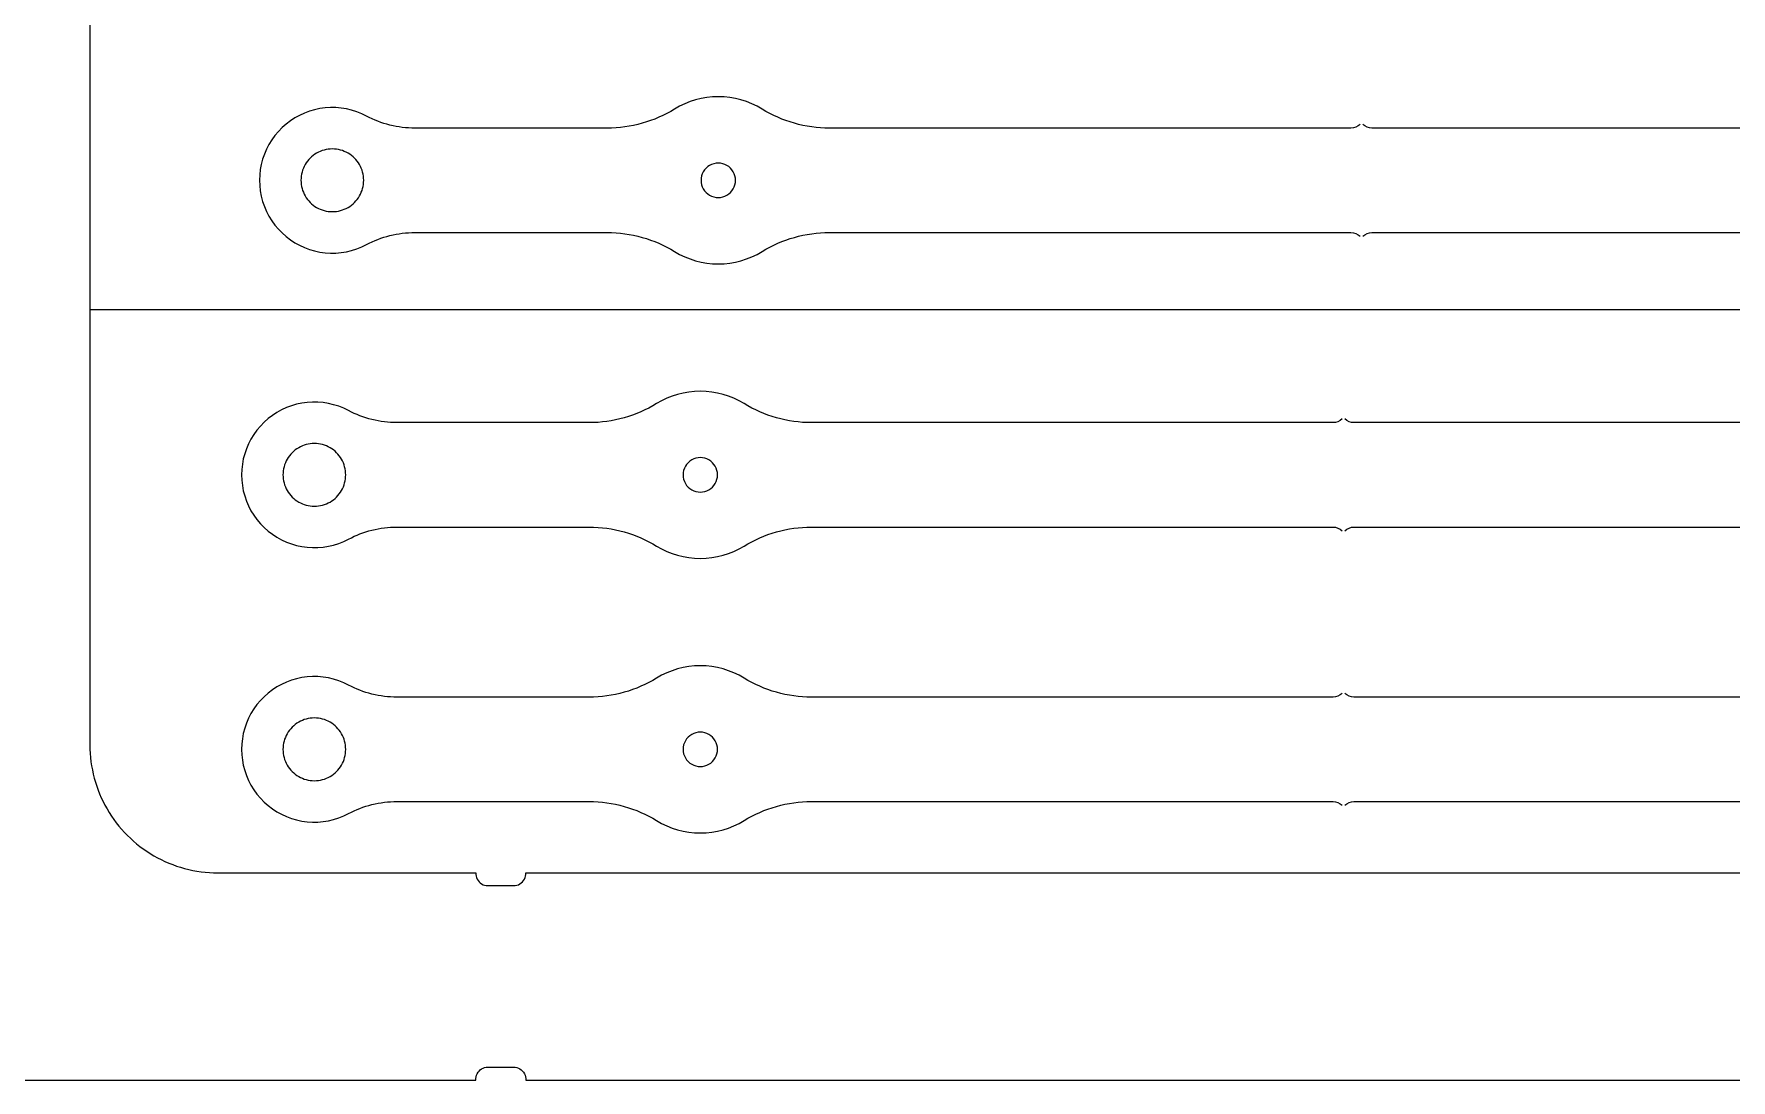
# Model space of a CAD drawing. Extents: x 3 to 438, y 6 to 391.
# Drawn here: x 174 to 305.9, y 15.6 to 97 of the extents above; entities that cross this region are included whole.
import ezdxf

# ---------------------------------------------------------------- set-up
doc = ezdxf.new("R2010")
doc.units = 0
doc.layers.get('0').update_dxf_attribs({"linetype": 'CONTINUOUS'})

msp = doc.modelspace()

# ---------------------------------------------------------------- linework, layer by layer
at = {"color": 0}
for p, q in [((178.363827, 161.54354), (178.363827, 41.70354)), ((218.575201, 89.681643), (203.625367, 89.681643)), ((276.396171, 89.681643), (235.845568, 89.681643)), ((320.316822, 89.681643), (278.024598, 89.681643)), ((203.625367, 81.561643), (218.575201, 81.561643)), ((235.845568, 81.561643), (276.396171, 81.561643)), ((278.024598, 81.561643), (320.316822, 81.561643)), ((178.418107, 75.574221), (378.301083, 75.574221)), ((217.17886, 66.773573), (202.229027, 66.773573)), ((274.999831, 66.773573), (234.449228, 66.773573)), ((318.920482, 66.773573), (276.628258, 66.773573)), ((202.229027, 58.653573), (217.17886, 58.653573)), ((234.449228, 58.653573), (274.999831, 58.653573)), ((276.628258, 58.653573), (318.920482, 58.653573)), ((217.17886, 45.42599), (202.229027, 45.42599)), ((274.999831, 45.42599), (234.449228, 45.42599)), ((318.920482, 45.42599), (276.628258, 45.42599)), ((202.229027, 37.30599), (217.17886, 37.30599)), ((234.449228, 37.30599), (274.999831, 37.30599)), ((276.628258, 37.30599), (318.920482, 37.30599)), ((188.303827, 31.76354), (208.365743, 31.76354)), ((212.24191, 31.76354), (344.365743, 31.76354)), ((209.303827, 30.76354), (211.303827, 30.76354)), ((209.303827, 16.64354), (211.303827, 16.64354)), ((112.74191, 15.64354), (208.365743, 15.64354)), ((212.24191, 15.64354), (344.365743, 15.64354))]:
    msp.add_line(p, q, dxfattribs=at)
for points in [[(196.647498, 91.253584), (195.542172, 91.144831), (194.472798, 90.700438), (193.61594, 89.993779)], [(199.868423, 90.618685), (198.888656, 91.141783), (197.752484, 91.365741), (196.647498, 91.253584)], [(223.808645, 91.160431), (222.245007, 90.197364), (220.411626, 89.679314), (218.575201, 89.681643)], [(227.210384, 92.121643), (226.016708, 92.123157), (224.82501, 91.786425), (223.808645, 91.160431)], [(230.612124, 91.160431), (229.595759, 91.786425), (228.404061, 92.123157), (227.210384, 92.121643)], [(235.845568, 89.681643), (234.009143, 89.679314), (232.175762, 90.197364), (230.612124, 91.160431)], [(193.61594, 89.993779), (192.756909, 89.289762), (192.114094, 88.326521), (191.793629, 87.263094)], [(203.625367, 89.681643), (202.321515, 89.68048), (201.019008, 90.005346), (199.868423, 90.618685)], [(277.103278, 89.974536), (276.918604, 89.788541), (276.658274, 89.680709), (276.396171, 89.681643)], [(278.024598, 89.681643), (277.762495, 89.680709), (277.502165, 89.788541), (277.317491, 89.974536)], [(191.793629, 87.263094), (191.46989, 86.200661), (191.46989, 85.042625), (191.793629, 83.980191)], [(195.991346, 87.733079), (195.622513, 87.52067), (195.311357, 87.209514), (195.098949, 86.840681)], [(197.210384, 88.059719), (196.784761, 88.060184), (196.359714, 87.946293), (195.991346, 87.733079)], [(198.429423, 87.733079), (198.061054, 87.946293), (197.636008, 88.060184), (197.210384, 88.059719)], [(199.32182, 86.840681), (199.109411, 87.209514), (198.798256, 87.52067), (198.429423, 87.733079)], [(195.098949, 86.840681), (194.885734, 86.472313), (194.771843, 86.047266), (194.772308, 85.621643)], [(199.648461, 85.621643), (199.648926, 86.047266), (199.535035, 86.472313), (199.32182, 86.840681)], [(226.04991, 86.291643), (225.932725, 86.089183), (225.870129, 85.855571), (225.870384, 85.621643)], [(226.540384, 86.782117), (226.337669, 86.665374), (226.166653, 86.494359), (226.04991, 86.291643)], [(227.210384, 86.961643), (226.976456, 86.961899), (226.742845, 86.899303), (226.540384, 86.782117)], [(227.880384, 86.782117), (227.677924, 86.899303), (227.444313, 86.961899), (227.210384, 86.961643)], [(228.370858, 86.291643), (228.254116, 86.494359), (228.0831, 86.665374), (227.880384, 86.782117)], [(228.550384, 85.621643), (228.55064, 85.855571), (228.488044, 86.089183), (228.370858, 86.291643)], [(194.772308, 85.621643), (194.771843, 85.19602), (194.885734, 84.770973), (195.098949, 84.402605)], [(199.32182, 84.402605), (199.535035, 84.770973), (199.648926, 85.19602), (199.648461, 85.621643)], [(225.870384, 85.621643), (225.870129, 85.387715), (225.932725, 85.154103), (226.04991, 84.951643)], [(226.04991, 84.951643), (226.166653, 84.748927), (226.337669, 84.577912), (226.540384, 84.461169)], [(226.540384, 84.461169), (226.742845, 84.343983), (226.976456, 84.281387), (227.210384, 84.281643)], [(227.210384, 84.281643), (227.444313, 84.281387), (227.677924, 84.343983), (227.880384, 84.461169)], [(227.880384, 84.461169), (228.0831, 84.577912), (228.254116, 84.748927), (228.370858, 84.951643)], [(228.370858, 84.951643), (228.488044, 85.154103), (228.55064, 85.387715), (228.550384, 85.621643)], [(191.793629, 83.980191), (192.114094, 82.916765), (192.756909, 81.953524), (193.61594, 81.249507)], [(195.098949, 84.402605), (195.311357, 84.033772), (195.622513, 83.722616), (195.991346, 83.510207)], [(195.991346, 83.510207), (196.359714, 83.296993), (196.784761, 83.183102), (197.210384, 83.183567)], [(197.210384, 83.183567), (197.636008, 83.183102), (198.061054, 83.296993), (198.429423, 83.510207)], [(198.429423, 83.510207), (198.798256, 83.722616), (199.109411, 84.033772), (199.32182, 84.402605)], [(193.61594, 81.249507), (194.472798, 80.542848), (195.542172, 80.098455), (196.647498, 79.989702)], [(196.647498, 79.989702), (197.752484, 79.877545), (198.888656, 80.101503), (199.868423, 80.624601)], [(199.868423, 80.624601), (201.019008, 81.23794), (202.321515, 81.562806), (203.625367, 81.561643)], [(218.575201, 81.561643), (220.411626, 81.563972), (222.245007, 81.045922), (223.808645, 80.082855)], [(230.612124, 80.082855), (232.175762, 81.045922), (234.009143, 81.563972), (235.845568, 81.561643)], [(276.396171, 81.561643), (276.658274, 81.562577), (276.918604, 81.454745), (277.103278, 81.26875)], [(277.317491, 81.26875), (277.502165, 81.454745), (277.762495, 81.562577), (278.024598, 81.561643)], [(223.808645, 80.082855), (224.82501, 79.456861), (226.016708, 79.120129), (227.210384, 79.121643)], [(227.210384, 79.121643), (228.404061, 79.120129), (229.595759, 79.456861), (230.612124, 80.082855)], [(225.814044, 69.213573), (224.620368, 69.215087), (223.42867, 68.878355), (222.412305, 68.252361)], [(229.215783, 68.252361), (228.199418, 68.878355), (227.00772, 69.215087), (225.814044, 69.213573)], [(195.251157, 68.345514), (194.145831, 68.236761), (193.076458, 67.792368), (192.2196, 67.085709)], [(198.472082, 67.710616), (197.492316, 68.233713), (196.356143, 68.457672), (195.251157, 68.345514)], [(202.229027, 66.773573), (200.925175, 66.77241), (199.622667, 67.097276), (198.472082, 67.710616)], [(222.412305, 68.252361), (220.848667, 67.289294), (219.015285, 66.771245), (217.17886, 66.773573)], [(234.449228, 66.773573), (232.612803, 66.771245), (230.779421, 67.289294), (229.215783, 68.252361)], [(192.2196, 67.085709), (191.360569, 66.381692), (190.717754, 65.418451), (190.397289, 64.355025)], [(275.706937, 67.066467), (275.522263, 66.880471), (275.261933, 66.772639), (274.999831, 66.773573)], [(276.628258, 66.773573), (276.366155, 66.772639), (276.105825, 66.880471), (275.921151, 67.066467)], [(194.595006, 64.825009), (194.226173, 64.6126), (193.915017, 64.301445), (193.702608, 63.932611)], [(195.814044, 65.151649), (195.388421, 65.152115), (194.963374, 65.038224), (194.595006, 64.825009)], [(197.033082, 64.825009), (196.664714, 65.038224), (196.239667, 65.152115), (195.814044, 65.151649)], [(197.92548, 63.932611), (197.713071, 64.301445), (197.401915, 64.6126), (197.033082, 64.825009)], [(190.397289, 64.355025), (190.07355, 63.292591), (190.07355, 62.134556), (190.397289, 61.072122)], [(193.702608, 63.932611), (193.489394, 63.564243), (193.375503, 63.139197), (193.375968, 62.713573)], [(198.25212, 62.713573), (198.252585, 63.139197), (198.138694, 63.564243), (197.92548, 63.932611)], [(224.65357, 63.383573), (224.536384, 63.181113), (224.473789, 62.947502), (224.474044, 62.713573)], [(225.144044, 63.874047), (224.941328, 63.757304), (224.770313, 63.586289), (224.65357, 63.383573)], [(225.814044, 64.053573), (225.580116, 64.053829), (225.346504, 63.991233), (225.144044, 63.874047)], [(226.484044, 63.874047), (226.281584, 63.991233), (226.047973, 64.053829), (225.814044, 64.053573)], [(226.974518, 63.383573), (226.857775, 63.586289), (226.68676, 63.757304), (226.484044, 63.874047)], [(227.154044, 62.713573), (227.1543, 62.947502), (227.091704, 63.181113), (226.974518, 63.383573)], [(193.375968, 62.713573), (193.375503, 62.28795), (193.489394, 61.862903), (193.702608, 61.494535)], [(197.92548, 61.494535), (198.138694, 61.862903), (198.252585, 62.28795), (198.25212, 62.713573)], [(224.474044, 62.713573), (224.473789, 62.479645), (224.536384, 62.246033), (224.65357, 62.043573)], [(224.65357, 62.043573), (224.770313, 61.840858), (224.941328, 61.669842), (225.144044, 61.553099)], [(226.484044, 61.553099), (226.68676, 61.669842), (226.857775, 61.840858), (226.974518, 62.043573)], [(226.974518, 62.043573), (227.091704, 62.246033), (227.1543, 62.479645), (227.154044, 62.713573)], [(190.397289, 61.072122), (190.717754, 60.008696), (191.360569, 59.045454), (192.2196, 58.341438)], [(193.702608, 61.494535), (193.915017, 61.125702), (194.226173, 60.814546), (194.595006, 60.602137)], [(197.033082, 60.602137), (197.401915, 60.814546), (197.713071, 61.125702), (197.92548, 61.494535)], [(225.144044, 61.553099), (225.346504, 61.435914), (225.580116, 61.373318), (225.814044, 61.373573)], [(225.814044, 61.373573), (226.047973, 61.373318), (226.281584, 61.435914), (226.484044, 61.553099)], [(194.595006, 60.602137), (194.963374, 60.388923), (195.388421, 60.275032), (195.814044, 60.275497)], [(195.814044, 60.275497), (196.239667, 60.275032), (196.664714, 60.388923), (197.033082, 60.602137)], [(192.2196, 58.341438), (193.076458, 57.634778), (194.145831, 57.190385), (195.251157, 57.081632)], [(198.472082, 57.716531), (199.622667, 58.32987), (200.925175, 58.654737), (202.229027, 58.653573)], [(217.17886, 58.653573), (219.015285, 58.655902), (220.848667, 58.137853), (222.412305, 57.174785)], [(229.215783, 57.174785), (230.779421, 58.137853), (232.612803, 58.655902), (234.449228, 58.653573)], [(274.999831, 58.653573), (275.261933, 58.654508), (275.522263, 58.546676), (275.706937, 58.36068)], [(275.921151, 58.36068), (276.105825, 58.546676), (276.366155, 58.654508), (276.628258, 58.653573)], [(195.251157, 57.081632), (196.356143, 56.969475), (197.492316, 57.193434), (198.472082, 57.716531)], [(222.412305, 57.174785), (223.42867, 56.548792), (224.620368, 56.21206), (225.814044, 56.213573)], [(225.814044, 56.213573), (227.00772, 56.21206), (228.199418, 56.548792), (229.215783, 57.174785)], [(225.814044, 47.86599), (224.620368, 47.867503), (223.42867, 47.530771), (222.412305, 46.904777)], [(229.215783, 46.904777), (228.199418, 47.530771), (227.00772, 47.867503), (225.814044, 47.86599)], [(195.251157, 46.997931), (194.145831, 46.889178), (193.076458, 46.444785), (192.2196, 45.738125)], [(198.472082, 46.363032), (197.492316, 46.886129), (196.356143, 47.110088), (195.251157, 46.997931)], [(202.229027, 45.42599), (200.925175, 45.424826), (199.622667, 45.749693), (198.472082, 46.363032)], [(222.412305, 46.904777), (220.848667, 45.94171), (219.015285, 45.423661), (217.17886, 45.42599)], [(234.449228, 45.42599), (232.612803, 45.423661), (230.779421, 45.94171), (229.215783, 46.904777)], [(192.2196, 45.738125), (191.360569, 45.034109), (190.717754, 44.070867), (190.397289, 43.007441)], [(275.706937, 45.718883), (275.522263, 45.532887), (275.261933, 45.425055), (274.999831, 45.42599)], [(276.628258, 45.42599), (276.366155, 45.425055), (276.105825, 45.532887), (275.921151, 45.718883)], [(195.814044, 43.804066), (195.388421, 43.804531), (194.963374, 43.69064), (194.595006, 43.477426)], [(197.033082, 43.477426), (196.664714, 43.69064), (196.239667, 43.804531), (195.814044, 43.804066)], [(190.397289, 43.007441), (190.07355, 41.945007), (190.07355, 40.786972), (190.397289, 39.724538)], [(193.702608, 42.585028), (193.489394, 42.21666), (193.375503, 41.791613), (193.375968, 41.36599)], [(194.595006, 43.477426), (194.226173, 43.265017), (193.915017, 42.953861), (193.702608, 42.585028)], [(197.92548, 42.585028), (197.713071, 42.953861), (197.401915, 43.265017), (197.033082, 43.477426)], [(198.25212, 41.36599), (198.252585, 41.791613), (198.138694, 42.21666), (197.92548, 42.585028)], [(225.144044, 42.526464), (224.941328, 42.409721), (224.770313, 42.238705), (224.65357, 42.03599)], [(225.814044, 42.70599), (225.580116, 42.706245), (225.346504, 42.643649), (225.144044, 42.526464)], [(226.484044, 42.526464), (226.281584, 42.643649), (226.047973, 42.706245), (225.814044, 42.70599)], [(226.974518, 42.03599), (226.857775, 42.238705), (226.68676, 42.409721), (226.484044, 42.526464)], [(178.363827, 41.70354), (178.361931, 39.96828), (178.826262, 38.235372), (179.695534, 36.73354)], [(193.375968, 41.36599), (193.375503, 40.940366), (193.489394, 40.51532), (193.702608, 40.146951)], [(197.92548, 40.146951), (198.138694, 40.51532), (198.252585, 40.940366), (198.25212, 41.36599)], [(224.65357, 42.03599), (224.536384, 41.833529), (224.473789, 41.599918), (224.474044, 41.36599)], [(224.474044, 41.36599), (224.473789, 41.132061), (224.536384, 40.89845), (224.65357, 40.69599)], [(227.154044, 41.36599), (227.1543, 41.599918), (227.091704, 41.833529), (226.974518, 42.03599)], [(226.974518, 40.69599), (227.091704, 40.89845), (227.1543, 41.132061), (227.154044, 41.36599)], [(190.397289, 39.724538), (190.717754, 38.661112), (191.360569, 37.697871), (192.2196, 36.993854)], [(193.702608, 40.146951), (193.915017, 39.778118), (194.226173, 39.466963), (194.595006, 39.254554)], [(197.033082, 39.254554), (197.401915, 39.466963), (197.713071, 39.778118), (197.92548, 40.146951)], [(224.65357, 40.69599), (224.770313, 40.493274), (224.941328, 40.322258), (225.144044, 40.205516)], [(225.144044, 40.205516), (225.346504, 40.08833), (225.580116, 40.025734), (225.814044, 40.02599)], [(225.814044, 40.02599), (226.047973, 40.025734), (226.281584, 40.08833), (226.484044, 40.205516)], [(226.484044, 40.205516), (226.68676, 40.322258), (226.857775, 40.493274), (226.974518, 40.69599)], [(194.595006, 39.254554), (194.963374, 39.041339), (195.388421, 38.927448), (195.814044, 38.927913)], [(195.814044, 38.927913), (196.239667, 38.927448), (196.664714, 39.041339), (197.033082, 39.254554)], [(192.2196, 36.993854), (193.076458, 36.287195), (194.145831, 35.842802), (195.251157, 35.734049)], [(198.472082, 36.368947), (199.622667, 36.982287), (200.925175, 37.307153), (202.229027, 37.30599)], [(217.17886, 37.30599), (219.015285, 37.308318), (220.848667, 36.790269), (222.412305, 35.827202)], [(229.215783, 35.827202), (230.779421, 36.790269), (232.612803, 37.308318), (234.449228, 37.30599)], [(274.999831, 37.30599), (275.261933, 37.306924), (275.522263, 37.199092), (275.706937, 37.013096)], [(275.921151, 37.013096), (276.105825, 37.199092), (276.366155, 37.306924), (276.628258, 37.30599)], [(179.695534, 36.73354), (180.561522, 35.229813), (181.830099, 33.961236), (183.333827, 33.095248)], [(195.251157, 35.734049), (196.356143, 35.621891), (197.492316, 35.84585), (198.472082, 36.368947)], [(222.412305, 35.827202), (223.42867, 35.201208), (224.620368, 34.864476), (225.814044, 34.86599)], [(225.814044, 34.86599), (227.00772, 34.864476), (228.199418, 35.201208), (229.215783, 35.827202)], [(183.333827, 33.095248), (184.835658, 32.225976), (186.568566, 31.761644), (188.303827, 31.76354)], [(208.365743, 31.76354), (208.354633, 31.593123), (208.391291, 31.419923), (208.470493, 31.26862)], [(212.13716, 31.26862), (212.216362, 31.419923), (212.25302, 31.593123), (212.24191, 31.76354)], [(208.470493, 31.26862), (208.549323, 31.117124), (208.670446, 30.988006), (208.816602, 30.899667)], [(208.816602, 30.899667), (208.962541, 30.810969), (209.133048, 30.76333), (209.303827, 30.76354)], [(211.303827, 30.76354), (211.474605, 30.76333), (211.645113, 30.810969), (211.791051, 30.899667)], [(211.791051, 30.899667), (211.937207, 30.988006), (212.05833, 31.117124), (212.13716, 31.26862)], [(208.365743, 15.64354), (208.354633, 15.813957), (208.391291, 15.987158), (208.470493, 16.13846)], [(208.470493, 16.13846), (208.549323, 16.289957), (208.670446, 16.419074), (208.816602, 16.507414)], [(208.816602, 16.507414), (208.962541, 16.596112), (209.133048, 16.64375), (209.303827, 16.64354)], [(211.303827, 16.64354), (211.474605, 16.64375), (211.645113, 16.596112), (211.791051, 16.507414)], [(211.791051, 16.507414), (211.937207, 16.419074), (212.05833, 16.289957), (212.13716, 16.13846)], [(212.13716, 16.13846), (212.216362, 15.987158), (212.25302, 15.813957), (212.24191, 15.64354)]]:
    msp.add_open_spline(points, degree=3, dxfattribs=at)

doc.saveas('drawing.dxf')
